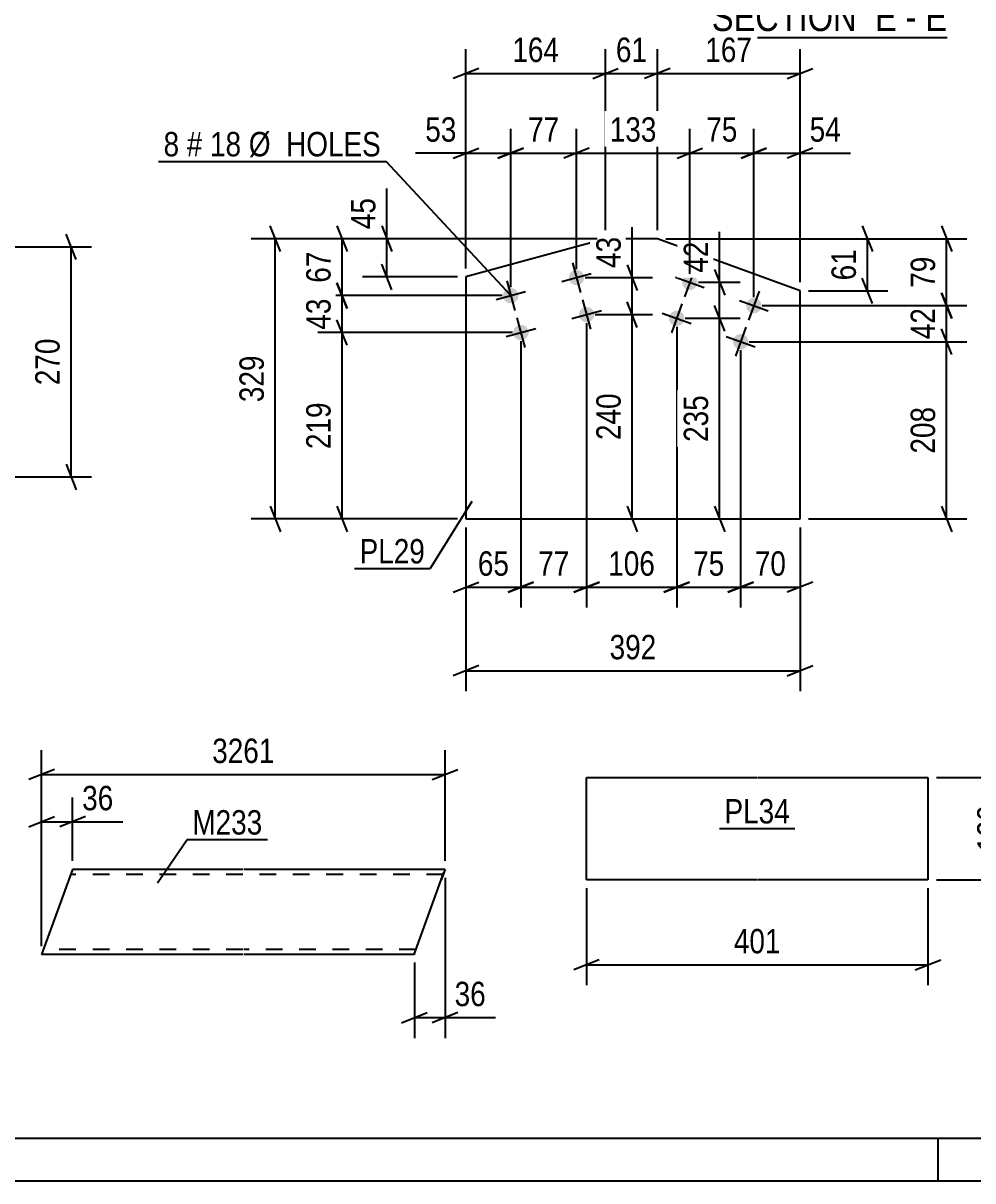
# Model space of a CAD drawing. Header units: millimetres. Extents: x 0 to 841, y 0 to 594.
# Drawn here: x 103.5 to 215.1, y 0 to 135.9 of the extents above; entities that cross this region are included whole.
import ezdxf

# ---------------------------------------------------------------- set-up
doc = ezdxf.new("R2010")
doc.units = ezdxf.units.MM
doc.linetypes.add('DXK_LINE_DOT2', pattern=[3.9198, 1.9599, -1.9599])
doc.styles.add('Arial Narrow', font='ARIALN.TTF', dxfattribs={"height": 0.2})

# ---------------------------------------------------------------- blocks, each defined once
blk = doc.blocks.new('Unknown-247305199-1135')
at = {"color": 5, "linetype": 'Continuous'}
for p, q in [((5, 5), (836, 5)), ((211, 0), (211, 5)), ((0, 0), (841, 0))]:
    blk.add_line(p, q, dxfattribs=at)
blk = doc.blocks.new('Unknown-247305199-19 - 1374')
at = {"color": 6, "linetype": 'Continuous'}
blk.add_line((184.42, 134.25), (212.07, 134.25), dxfattribs=at)
at = {"color": 0, "linetype": 'Continuous'}
for points in [[(202.53, 135), (202.53, 138.5), (184.42, 138.5), (184.42, 135)], [(206.13, 135), (206.13, 138.5), (203.58, 138.5), (203.58, 135)], [(208.46, 135), (208.46, 138.5), (207.18, 138.5), (207.18, 135)], [(212.07, 135), (212.07, 138.5), (209.51, 138.5), (209.51, 135)]]:
    blk.add_wipeout(points, dxfattribs=at)
at = {"color": 7, "linetype": 'Continuous', "style": 'Arial Narrow'}
for s, p in [('SECTION ', (184.42, 135)), ('E', (203.58, 135)), ('E', (209.51, 135)), ('-', (207.18, 135))]:
    blk.add_text(s, height=3.34, dxfattribs=at).set_placement(p)
blk = doc.blocks.new('Part-247305199-55889 - 55888')
at = {"color": 2, "linetype": 'Continuous'}
for p, q in [((169.7, 35.36), (169.7, 47.36)), ((169.7, 47.36), (189.7, 47.36)), ((189.8, 47.36), (209.8, 47.36)), ((209.8, 47.36), (209.8, 35.36)), ((189.7, 35.36), (169.7, 35.36)), ((209.8, 35.36), (189.8, 35.36))]:
    blk.add_line(p, q, dxfattribs=at)
blk = doc.blocks.new('Part-247305199-58974 - 58973')
at = {"color": 2, "linetype": 'Continuous'}
for p, q in [((109.35, 36.56), (105.71, 26.56)), ((129.35, 36.56), (109.35, 36.56)), ((153.09, 36.56), (129.45, 36.56)), ((149.45, 26.56), (152.65, 35.36)), ((153.06, 36.46), (152.65, 35.36)), ((153.09, 36.56), (153.06, 36.46)), ((129.35, 26.56), (105.71, 26.56)), ((149.45, 26.56), (129.45, 26.56))]:
    blk.add_line(p, q, dxfattribs=at)
at = {"color": 7, "linetype": 'DXK_LINE_DOT2'}
for p, q in [((129.35, 35.96), (109.13, 35.96)), ((152.87, 35.96), (129.45, 35.96)), ((152.65, 35.36), (152.96, 36.2)), ((129.35, 27.16), (105.93, 27.16)), ((149.67, 27.16), (129.45, 27.16)), ((149.49, 26.65), (149.45, 26.56))]:
    blk.add_line(p, q, dxfattribs=at)
blk = doc.blocks.new('Part-247305199-56091 - 56090')
at = {"color": 2, "linetype": 'Continuous'}
for p, q in [((171.94, 110.62), (155.55, 106.13)), ((178.03, 110.62), (171.94, 110.62)), ((194.78, 104.5), (178.03, 110.62)), ((155.55, 106.13), (155.55, 77.72)), ((194.78, 77.72), (194.78, 104.5)), ((155.55, 77.72), (194.78, 77.72))]:
    blk.add_line(p, q, dxfattribs=at)
blk = doc.blocks.new('Bolt-247305199-56092 - 56090')
at = {"linetype": 'Continuous'}
for points in [[(169.4, 106.29, -1), (167.66, 105.81, -1)], [(161.68, 104.18, -1), (159.94, 103.7, -1)], [(170.58, 101.95, -1), (168.85, 101.47, -1)], [(162.87, 99.84, -1), (161.13, 99.36, -1)]]:
    blk.add_hatch(color=1, dxfattribs=at).paths.add_polyline_path(points)
at = {"color": 1, "linetype": 'Continuous'}
for p, q in [((168.05, 107.79), (169, 104.32)), ((166.79, 105.58), (170.26, 106.53)), ((160.34, 105.68), (161.29, 102.2)), ((159.08, 103.47), (162.55, 104.42)), ((169.24, 103.45), (170.19, 99.98)), ((167.98, 101.24), (171.45, 102.19)), ((161.52, 101.34), (162.47, 97.86)), ((160.26, 99.12), (163.74, 100.08))]:
    blk.add_line(p, q, dxfattribs=at)
blk = doc.blocks.new('Bolt-247305199-56093 - 56090')
at = {"linetype": 'Continuous'}
for points in [[(182.68, 105.19, -1), (180.99, 105.81, -1)], [(190.2, 102.45, -1), (188.51, 103.07, -1)], [(181.14, 100.97, -1), (179.45, 101.58, -1)], [(188.66, 98.22, -1), (186.97, 98.84, -1)]]:
    blk.add_hatch(color=1, dxfattribs=at).paths.add_polyline_path(points)
at = {"color": 1, "linetype": 'Continuous'}
for p, q in [((180.15, 106.12), (183.53, 104.88)), ((182.46, 107.19), (181.22, 103.81)), ((187.66, 103.38), (191.05, 102.14)), ((189.97, 104.45), (188.74, 101.07)), ((180.91, 102.96), (179.68, 99.58)), ((178.61, 101.89), (181.99, 100.66)), ((188.43, 100.22), (187.2, 96.84)), ((186.12, 99.15), (189.5, 97.91))]:
    blk.add_line(p, q, dxfattribs=at)
blk = doc.blocks.new('StraightDimension-247305199-56210 - 55888')
at = {"color": 7, "linetype": 'Continuous'}
for p, q in [((169.7, 34.36), (169.7, 22.96)), ((209.8, 34.36), (209.8, 22.96)), ((171.2, 25.96), (168.2, 24.76)), ((208.3, 24.76), (211.3, 25.96)), ((169.7, 25.36), (209.8, 25.36))]:
    blk.add_line(p, q, dxfattribs=at)
at = {"color": 0}
blk.add_wipeout([(193.09, 26.11), (193.09, 30.31), (186.41, 30.31), (186.41, 26.11)], dxfattribs=at)
at = {"color": 3, "style": 'Arial Narrow'}
blk.add_text('401', height=2.863, dxfattribs=at).set_placement((187.01, 26.71))
blk = doc.blocks.new('StraightDimension-247305199-56206 - 55888')
at = {"color": 7, "linetype": 'Continuous'}
for p, q in [((219.2, 48.86), (220.4, 45.86)), ((210.8, 47.36), (222.2, 47.36)), ((219.8, 35.36), (219.8, 47.36)), ((220.4, 33.86), (219.2, 36.86)), ((210.8, 35.36), (222.2, 35.36))]:
    blk.add_line(p, q, dxfattribs=at)
at = {"color": 0}
blk.add_wipeout([(219.05, 44.71), (214.85, 44.71), (214.85, 38.02), (219.05, 38.02)], dxfattribs=at)
at = {"color": 3, "style": 'Arial Narrow'}
blk.add_text('120', height=2.863, rotation=90.0002, dxfattribs=at).set_placement((218.45, 38.62))
blk = doc.blocks.new('StraightDimension-247305199-59277 - 58973')
at = {"color": 7, "linetype": 'Continuous'}
for p, q in [((153.09, 35.56), (153.09, 16.76)), ((149.49, 25.65), (149.49, 16.76)), ((147.99, 18.56), (150.99, 19.76)), ((149.49, 19.16), (153.09, 19.16)), ((154.59, 19.76), (151.59, 18.56)), ((153.09, 19.16), (159, 19.16)), ((153.09, 19.16), (159, 19.16))]:
    blk.add_line(p, q, dxfattribs=at)
at = {"color": 0}
blk.add_wipeout([(158.47, 19.91), (158.47, 24.11), (153.62, 24.11), (153.62, 19.91)], dxfattribs=at)
at = {"color": 3, "style": 'Arial Narrow'}
blk.add_text('36', height=2.863, dxfattribs=at).set_placement((154.22, 20.51))
blk = doc.blocks.new('StraightDimension-247305199-59248 - 58973')
at = {"color": 7, "linetype": 'Continuous'}
for p, q in [((105.71, 27.56), (105.71, 45.01)), ((109.35, 37.56), (109.35, 45.01)), ((104.21, 41.56), (107.21, 42.76)), ((105.71, 42.16), (109.35, 42.16)), ((110.85, 42.76), (107.85, 41.56)), ((109.35, 42.16), (115.26, 42.16)), ((109.35, 42.16), (115.26, 42.16))]:
    blk.add_line(p, q, dxfattribs=at)
at = {"color": 0}
blk.add_wipeout([(114.73, 42.91), (114.73, 47.11), (109.88, 47.11), (109.88, 42.91)], dxfattribs=at)
at = {"color": 3, "style": 'Arial Narrow'}
blk.add_text('36', height=2.863, dxfattribs=at).set_placement((110.48, 43.51))
blk = doc.blocks.new('StraightDimension-247305199-59266 - 58973')
at = {"color": 7, "linetype": 'Continuous'}
for p, q in [((105.71, 27.56), (105.71, 50.56)), ((153.09, 37.56), (153.09, 50.56)), ((107.21, 48.31), (104.21, 47.11)), ((105.71, 47.71), (153.09, 47.71)), ((151.59, 47.11), (154.59, 48.31))]:
    blk.add_line(p, q, dxfattribs=at)
at = {"color": 0}
blk.add_wipeout([(133.66, 48.46), (133.66, 52.66), (125.15, 52.66), (125.15, 48.46)], dxfattribs=at)
at = {"color": 3, "style": 'Arial Narrow'}
blk.add_text('3261', height=2.863, dxfattribs=at).set_placement((125.75, 49.06))
blk = doc.blocks.new('StraightDimension-247305199-58329 - 56090')
at = {"color": 7, "linetype": 'Continuous'}
for p, q in [((189.35, 103.76), (189.35, 123.51)), ((194.78, 105.5), (194.78, 123.51)), ((187.85, 120.06), (190.85, 121.26)), ((196.28, 121.26), (193.28, 120.06)), ((189.35, 120.66), (194.78, 120.66)), ((194.78, 120.66), (200.69, 120.66)), ((194.78, 120.66), (200.69, 120.66))]:
    blk.add_line(p, q, dxfattribs=at)
at = {"color": 0}
blk.add_wipeout([(200.16, 121.41), (200.16, 125.61), (195.31, 125.61), (195.31, 121.41)], dxfattribs=at)
at = {"color": 3, "style": 'Arial Narrow'}
blk.add_text('54', height=2.863, dxfattribs=at).set_placement((195.91, 122.01))
blk = doc.blocks.new('StraightDimension-247305199-58292 - 56090')
at = {"color": 7, "linetype": 'Continuous'}
for p, q in [((187.81, 97.53), (187.81, 67.3)), ((194.78, 76.72), (194.78, 67.3)), ((186.31, 69.1), (189.31, 70.3)), ((187.81, 69.7), (194.78, 69.7)), ((196.28, 70.3), (193.28, 69.1))]:
    blk.add_line(p, q, dxfattribs=at)
at = {"color": 0}
blk.add_wipeout([(193.73, 70.45), (193.73, 74.65), (188.87, 74.65), (188.87, 70.45)], dxfattribs=at)
at = {"color": 3, "style": 'Arial Narrow'}
blk.add_text('70', height=2.863, dxfattribs=at).set_placement((189.47, 71.05))
blk = doc.blocks.new('StraightDimension-247305199-56376 - 56090')
at = {"color": 7, "linetype": 'Continuous'}
for p, q in [((155.55, 107.13), (155.55, 132.87)), ((171.94, 111.62), (171.94, 132.87)), ((157.05, 130.62), (154.05, 129.42)), ((170.44, 129.42), (173.44, 130.62)), ((155.55, 130.02), (171.94, 130.02))]:
    blk.add_line(p, q, dxfattribs=at)
at = {"color": 0}
blk.add_wipeout([(167.09, 130.77), (167.09, 134.97), (160.4, 134.97), (160.4, 130.77)], dxfattribs=at)
at = {"color": 3, "style": 'Arial Narrow'}
blk.add_text('164', height=2.863, dxfattribs=at).set_placement((161, 131.37))
blk = doc.blocks.new('StraightDimension-247305199-58263 - 56090')
at = {"color": 7, "linetype": 'Continuous'}
for p, q in [((211.39, 104.26), (212.59, 101.26)), ((190.35, 102.76), (214.39, 102.76)), ((211.99, 98.53), (211.99, 102.76)), ((212.59, 97.03), (211.39, 100.03)), ((188.81, 98.53), (214.39, 98.53))]:
    blk.add_line(p, q, dxfattribs=at)
at = {"color": 0}
blk.add_wipeout([(211.24, 103.07), (207.04, 103.07), (207.04, 98.22), (211.24, 98.22)], dxfattribs=at)
at = {"color": 3, "style": 'Arial Narrow'}
blk.add_text('42', height=2.863, rotation=90.0002, dxfattribs=at).set_placement((210.64, 98.82))
blk = doc.blocks.new('StraightDimension-247305199-56374 - 56090')
at = {"color": 7, "linetype": 'Continuous'}
for p, q in [((178.03, 111.62), (178.03, 132.87)), ((194.78, 105.5), (194.78, 132.87)), ((179.53, 130.62), (176.53, 129.42)), ((193.28, 129.42), (196.28, 130.62)), ((178.03, 130.02), (194.78, 130.02))]:
    blk.add_line(p, q, dxfattribs=at)
at = {"color": 0}
blk.add_wipeout([(189.75, 130.77), (189.75, 134.97), (183.06, 134.97), (183.06, 130.77)], dxfattribs=at)
at = {"color": 3, "style": 'Arial Narrow'}
blk.add_text('167', height=2.863, dxfattribs=at).set_placement((183.66, 131.37))
blk = doc.blocks.new('StraightDimension-247305199-58262 - 56090')
at = {"color": 7, "linetype": 'Continuous'}
for p, q in [((211.39, 112.12), (212.59, 109.12)), ((179.03, 110.62), (214.39, 110.62)), ((211.99, 102.76), (211.99, 110.62)), ((212.59, 101.26), (211.39, 104.26)), ((190.35, 102.76), (214.39, 102.76))]:
    blk.add_line(p, q, dxfattribs=at)
at = {"color": 0}
blk.add_wipeout([(211.24, 109.12), (207.04, 109.12), (207.04, 104.26), (211.24, 104.26)], dxfattribs=at)
at = {"color": 3, "style": 'Arial Narrow'}
blk.add_text('79', height=2.863, rotation=90.0002, dxfattribs=at).set_placement((210.64, 104.86))
blk = doc.blocks.new('StraightDimension-247305199-56375 - 56090')
at = {"color": 7, "linetype": 'Continuous'}
for p, q in [((171.94, 111.62), (171.94, 132.87)), ((178.03, 111.62), (178.03, 132.87)), ((170.44, 129.42), (173.44, 130.62)), ((179.53, 130.62), (176.53, 129.42)), ((171.94, 130.02), (178.03, 130.02))]:
    blk.add_line(p, q, dxfattribs=at)
at = {"color": 0}
blk.add_wipeout([(177.42, 130.77), (177.42, 134.97), (172.56, 134.97), (172.56, 130.77)], dxfattribs=at)
at = {"color": 3, "style": 'Arial Narrow'}
blk.add_text('61', height=2.863, dxfattribs=at).set_placement((173.16, 131.37))
blk = doc.blocks.new('StraightDimension-247305199-58406 - 56090')
at = {"color": 7, "linetype": 'Continuous'}
for p, q in [((185.34, 105.5), (185.34, 111.41)), ((185.34, 105.5), (185.34, 111.41)), ((184.74, 107), (185.94, 104)), ((182.84, 105.5), (187.74, 105.5)), ((185.34, 101.27), (185.34, 105.5)), ((185.94, 99.77), (184.74, 102.77)), ((181.3, 101.27), (187.74, 101.27))]:
    blk.add_line(p, q, dxfattribs=at)
at = {"color": 0}
blk.add_wipeout([(184.59, 110.88), (180.39, 110.88), (180.39, 106.03), (184.59, 106.03)], dxfattribs=at)
at = {"color": 3, "style": 'Arial Narrow'}
blk.add_text('42', height=2.863, rotation=90.0002, dxfattribs=at).set_placement((183.99, 106.63))
blk = doc.blocks.new('StraightDimension-247305199-56382 - 56090')
at = {"color": 7, "linetype": 'Continuous'}
for p, q in [((155.55, 76.72), (155.55, 57.49)), ((194.78, 76.72), (194.78, 57.49)), ((157.05, 60.49), (154.05, 59.29)), ((155.55, 59.89), (194.78, 59.89)), ((193.28, 59.29), (196.28, 60.49))]:
    blk.add_line(p, q, dxfattribs=at)
at = {"color": 0}
blk.add_wipeout([(178.51, 60.64), (178.51, 64.84), (171.82, 64.84), (171.82, 60.64)], dxfattribs=at)
at = {"color": 3, "style": 'Arial Narrow'}
blk.add_text('392', height=2.863, dxfattribs=at).set_placement((172.42, 61.24))
blk = doc.blocks.new('StraightDimension-247305199-56386 - 56090')
at = {"color": 7, "linetype": 'Continuous'}
for p, q in [((202.09, 112.12), (203.29, 109.12)), ((179.03, 110.62), (205.09, 110.62)), ((202.69, 104.5), (202.69, 110.62)), ((203.29, 103), (202.09, 106)), ((195.78, 104.5), (205.09, 104.5))]:
    blk.add_line(p, q, dxfattribs=at)
at = {"color": 0}
blk.add_wipeout([(201.94, 109.99), (197.74, 109.99), (197.74, 105.13), (201.94, 105.13)], dxfattribs=at)
at = {"color": 3, "style": 'Arial Narrow'}
blk.add_text('61', height=2.863, rotation=90.0002, dxfattribs=at).set_placement((201.34, 105.73))
blk = doc.blocks.new('StraightDimension-247305199-56390 - 56090')
at = {"color": 7, "linetype": 'Continuous'}
for p, q in [((146.26, 110.62), (146.26, 116.52)), ((146.26, 110.62), (146.26, 116.52)), ((145.66, 112.12), (146.86, 109.12)), ((170.94, 110.62), (143.41, 110.62)), ((146.26, 106.13), (146.26, 110.62)), ((146.86, 104.63), (145.66, 107.63)), ((154.55, 106.13), (143.41, 106.13))]:
    blk.add_line(p, q, dxfattribs=at)
at = {"color": 0}
blk.add_wipeout([(145.51, 116), (141.31, 116), (141.31, 111.14), (145.51, 111.14)], dxfattribs=at)
at = {"color": 3, "style": 'Arial Narrow'}
blk.add_text('45', height=2.863, rotation=90.0002, dxfattribs=at).set_placement((144.91, 111.74))
blk = doc.blocks.new('StraightDimension-247305199-58382 - 56090')
at = {"color": 7, "linetype": 'Continuous'}
for p, q in [((175.07, 106.05), (175.07, 111.96)), ((175.07, 106.05), (175.07, 111.96)), ((174.47, 107.55), (175.67, 104.55)), ((169.53, 106.05), (177.47, 106.05)), ((175.07, 101.71), (175.07, 106.05)), ((175.67, 100.21), (174.47, 103.21)), ((170.72, 101.71), (177.47, 101.71))]:
    blk.add_line(p, q, dxfattribs=at)
at = {"color": 0}
blk.add_wipeout([(174.32, 111.43), (170.12, 111.43), (170.12, 106.58), (174.32, 106.58)], dxfattribs=at)
at = {"color": 3, "style": 'Arial Narrow'}
blk.add_text('43', height=2.863, rotation=90.0002, dxfattribs=at).set_placement((173.72, 107.18))
blk = doc.blocks.new('StraightDimension-247305199-58295 - 56090')
at = {"color": 7, "linetype": 'Continuous'}
for p, q in [((169.72, 100.71), (169.72, 67.3)), ((162, 98.6), (162, 67.3)), ((160.5, 69.1), (163.5, 70.3)), ((162, 69.7), (169.72, 69.7)), ((171.22, 70.3), (168.22, 69.1))]:
    blk.add_line(p, q, dxfattribs=at)
at = {"color": 0}
blk.add_wipeout([(168.29, 70.45), (168.29, 74.65), (163.43, 74.65), (163.43, 70.45)], dxfattribs=at)
at = {"color": 3, "style": 'Arial Narrow'}
blk.add_text('77', height=2.863, dxfattribs=at).set_placement((164.03, 71.05))
blk = doc.blocks.new('StraightDimension-247305199-56470 - 56090')
at = {"color": 7, "linetype": 'Continuous'}
for p, q in [((133.76, 109.12), (132.56, 112.12)), ((170.94, 110.62), (130.31, 110.62)), ((133.16, 77.72), (133.16, 110.62)), ((132.56, 79.22), (133.76, 76.22)), ((154.55, 77.72), (130.31, 77.72))]:
    blk.add_line(p, q, dxfattribs=at)
at = {"color": 0}
blk.add_wipeout([(132.41, 97.51), (128.21, 97.51), (128.21, 90.83), (132.41, 90.83)], dxfattribs=at)
at = {"color": 3, "style": 'Arial Narrow'}
blk.add_text('329', height=2.863, rotation=90.0002, dxfattribs=at).set_placement((131.81, 91.43))
blk = doc.blocks.new('StraightDimension-247305199-58239 - 56090')
at = {"color": 7, "linetype": 'Continuous'}
for p, q in [((140.4, 112.12), (141.6, 109.12)), ((170.94, 110.62), (138.15, 110.62)), ((141, 103.94), (141, 110.62)), ((141.6, 102.44), (140.4, 105.44)), ((159.81, 103.94), (138.15, 103.94))]:
    blk.add_line(p, q, dxfattribs=at)
at = {"color": 0}
blk.add_wipeout([(140.25, 109.71), (136.05, 109.71), (136.05, 104.85), (140.25, 104.85)], dxfattribs=at)
at = {"color": 3, "style": 'Arial Narrow'}
blk.add_text('67', height=2.863, rotation=90.0002, dxfattribs=at).set_placement((139.65, 105.45))
blk = doc.blocks.new('StraightDimension-247305199-58240 - 56090')
at = {"color": 7, "linetype": 'Continuous'}
for p, q in [((140.4, 105.44), (141.6, 102.44)), ((159.81, 103.94), (138.15, 103.94)), ((141, 99.6), (141, 103.94)), ((141.6, 98.1), (140.4, 101.1)), ((161, 99.6), (138.15, 99.6))]:
    blk.add_line(p, q, dxfattribs=at)
at = {"color": 0}
blk.add_wipeout([(140.25, 104.2), (136.05, 104.2), (136.05, 99.34), (140.25, 99.34)], dxfattribs=at)
at = {"color": 3, "style": 'Arial Narrow'}
blk.add_text('43', height=2.863, rotation=90.0002, dxfattribs=at).set_placement((139.65, 99.94))
blk = doc.blocks.new('StraightDimension-247305199-58241 - 56090')
at = {"color": 7, "linetype": 'Continuous'}
for p, q in [((141.6, 98.1), (140.4, 101.1)), ((161, 99.6), (138.15, 99.6)), ((141, 77.72), (141, 99.6)), ((140.4, 79.22), (141.6, 76.22)), ((154.55, 77.72), (138.15, 77.72))]:
    blk.add_line(p, q, dxfattribs=at)
at = {"color": 0}
blk.add_wipeout([(140.25, 92), (136.05, 92), (136.05, 85.32), (140.25, 85.32)], dxfattribs=at)
at = {"color": 3, "style": 'Arial Narrow'}
blk.add_text('219', height=2.863, rotation=90.0002, dxfattribs=at).set_placement((139.65, 85.92))
blk = doc.blocks.new('StraightDimension-247305199-58264 - 56090')
at = {"color": 7, "linetype": 'Continuous'}
for p, q in [((212.59, 97.03), (211.39, 100.03)), ((188.81, 98.53), (214.39, 98.53)), ((211.99, 77.72), (211.99, 98.53)), ((211.39, 79.22), (212.59, 76.22)), ((195.78, 77.72), (214.39, 77.72))]:
    blk.add_line(p, q, dxfattribs=at)
at = {"color": 0}
blk.add_wipeout([(211.24, 91.47), (207.04, 91.47), (207.04, 84.79), (211.24, 84.79)], dxfattribs=at)
at = {"color": 3, "style": 'Arial Narrow'}
blk.add_text('208', height=2.863, rotation=90.0002, dxfattribs=at).set_placement((210.64, 85.39))
blk = doc.blocks.new('StraightDimension-247305199-58293 - 56090')
at = {"color": 7, "linetype": 'Continuous'}
for p, q in [((180.3, 100.27), (180.3, 67.3)), ((187.81, 97.53), (187.81, 67.3)), ((178.8, 69.1), (181.8, 70.3)), ((180.3, 69.7), (187.81, 69.7)), ((189.31, 70.3), (186.31, 69.1))]:
    blk.add_line(p, q, dxfattribs=at)
at = {"color": 0}
blk.add_wipeout([(186.48, 70.45), (186.48, 74.65), (181.63, 74.65), (181.63, 70.45)], dxfattribs=at)
at = {"color": 3, "style": 'Arial Narrow'}
blk.add_text('75', height=2.863, dxfattribs=at).set_placement((182.23, 71.05))
blk = doc.blocks.new('StraightDimension-247305199-58294 - 56090')
at = {"color": 7, "linetype": 'Continuous'}
for p, q in [((169.72, 100.71), (169.72, 67.3)), ((180.3, 100.27), (180.3, 67.3)), ((168.22, 69.1), (171.22, 70.3)), ((169.72, 69.7), (180.3, 69.7)), ((181.8, 70.3), (178.8, 69.1))]:
    blk.add_line(p, q, dxfattribs=at)
at = {"color": 0}
blk.add_wipeout([(178.35, 70.45), (178.35, 74.65), (171.66, 74.65), (171.66, 70.45)], dxfattribs=at)
at = {"color": 3, "style": 'Arial Narrow'}
blk.add_text('106', height=2.863, dxfattribs=at).set_placement((172.26, 71.05))
blk = doc.blocks.new('StraightDimension-247305199-58296 - 56090')
at = {"color": 7, "linetype": 'Continuous'}
for p, q in [((162, 98.6), (162, 67.3)), ((155.55, 76.72), (155.55, 67.3)), ((154.05, 69.1), (157.05, 70.3)), ((155.55, 69.7), (162, 69.7)), ((163.5, 70.3), (160.5, 69.1))]:
    blk.add_line(p, q, dxfattribs=at)
at = {"color": 0}
blk.add_wipeout([(161.2, 70.45), (161.2, 74.65), (156.35, 74.65), (156.35, 70.45)], dxfattribs=at)
at = {"color": 3, "style": 'Arial Narrow'}
blk.add_text('65', height=2.863, dxfattribs=at).set_placement((156.95, 71.05))
blk = doc.blocks.new('StraightDimension-247305199-58330 - 56090')
at = {"color": 7, "linetype": 'Continuous'}
for p, q in [((181.84, 106.5), (181.84, 123.51)), ((189.35, 103.76), (189.35, 123.51)), ((180.34, 120.06), (183.34, 121.26)), ((190.85, 121.26), (187.85, 120.06)), ((181.84, 120.66), (189.35, 120.66))]:
    blk.add_line(p, q, dxfattribs=at)
at = {"color": 0}
blk.add_wipeout([(188.03, 121.41), (188.03, 125.61), (183.17, 125.61), (183.17, 121.41)], dxfattribs=at)
at = {"color": 3, "style": 'Arial Narrow'}
blk.add_text('75', height=2.863, dxfattribs=at).set_placement((183.77, 122.01))
blk = doc.blocks.new('StraightDimension-247305199-58331 - 56090')
at = {"color": 7, "linetype": 'Continuous'}
for p, q in [((168.53, 107.05), (168.53, 123.51)), ((181.84, 106.5), (181.84, 123.51)), ((170.03, 121.26), (167.03, 120.06)), ((180.34, 120.06), (183.34, 121.26)), ((168.53, 120.66), (181.84, 120.66))]:
    blk.add_line(p, q, dxfattribs=at)
at = {"color": 0}
blk.add_wipeout([(178.53, 121.41), (178.53, 125.61), (171.84, 125.61), (171.84, 121.41)], dxfattribs=at)
at = {"color": 3, "style": 'Arial Narrow'}
blk.add_text('133', height=2.863, dxfattribs=at).set_placement((172.44, 122.01))
blk = doc.blocks.new('StraightDimension-247305199-58332 - 56090')
at = {"color": 7, "linetype": 'Continuous'}
for p, q in [((160.81, 104.94), (160.81, 123.51)), ((168.53, 107.05), (168.53, 123.51)), ((159.31, 120.06), (162.31, 121.26)), ((170.03, 121.26), (167.03, 120.06)), ((160.81, 120.66), (168.53, 120.66))]:
    blk.add_line(p, q, dxfattribs=at)
at = {"color": 0}
blk.add_wipeout([(167.1, 121.41), (167.1, 125.61), (162.24, 125.61), (162.24, 121.41)], dxfattribs=at)
at = {"color": 3, "style": 'Arial Narrow'}
blk.add_text('77', height=2.863, dxfattribs=at).set_placement((162.84, 122.01))
blk = doc.blocks.new('StraightDimension-247305199-58333 - 56090')
at = {"color": 7, "linetype": 'Continuous'}
for p, q in [((155.55, 107.13), (155.55, 123.51)), ((160.81, 104.94), (160.81, 123.51)), ((154.05, 120.06), (157.05, 121.26)), ((162.31, 121.26), (159.31, 120.06)), ((155.55, 120.66), (149.64, 120.66)), ((155.55, 120.66), (149.64, 120.66)), ((155.55, 120.66), (160.81, 120.66))]:
    blk.add_line(p, q, dxfattribs=at)
at = {"color": 0}
blk.add_wipeout([(155.02, 121.41), (155.02, 125.61), (150.17, 125.61), (150.17, 121.41)], dxfattribs=at)
at = {"color": 3, "style": 'Arial Narrow'}
blk.add_text('53', height=2.863, dxfattribs=at).set_placement((150.77, 122.01))
blk = doc.blocks.new('StraightDimension-247305199-58383 - 56090')
at = {"color": 7, "linetype": 'Continuous'}
for p, q in [((175.67, 100.21), (174.47, 103.21)), ((170.72, 101.71), (177.47, 101.71)), ((175.07, 77.72), (175.07, 101.71)), ((174.47, 79.22), (175.67, 76.22)), ((170.72, 77.72), (177.47, 77.72))]:
    blk.add_line(p, q, dxfattribs=at)
at = {"color": 0}
blk.add_wipeout([(174.32, 93.06), (170.12, 93.06), (170.12, 86.38), (174.32, 86.38)], dxfattribs=at)
at = {"color": 3, "style": 'Arial Narrow'}
blk.add_text('240', height=2.863, rotation=90.0002, dxfattribs=at).set_placement((173.72, 86.98))
blk = doc.blocks.new('StraightDimension-247305199-58407 - 56090')
at = {"color": 7, "linetype": 'Continuous'}
for p, q in [((185.94, 99.77), (184.74, 102.77)), ((181.3, 101.27), (187.74, 101.27)), ((185.34, 77.72), (185.34, 101.27)), ((184.74, 79.22), (185.94, 76.22)), ((181.3, 77.72), (187.74, 77.72))]:
    blk.add_line(p, q, dxfattribs=at)
at = {"color": 0}
blk.add_wipeout([(184.59, 92.84), (180.39, 92.84), (180.39, 86.16), (184.59, 86.16)], dxfattribs=at)
at = {"color": 3, "style": 'Arial Narrow'}
blk.add_text('235', height=2.863, rotation=90.0002, dxfattribs=at).set_placement((183.99, 86.76))
blk = doc.blocks.new('StraightDimension-247305199-56570 - 56098')
at = {"color": 7, "linetype": 'Continuous'}
for p, q in [((109.78, 108.16), (108.58, 111.16)), ((68.69, 109.66), (111.58, 109.66)), ((109.18, 82.65), (109.18, 109.66)), ((108.58, 84.15), (109.78, 81.15)), ((84.72, 82.65), (111.58, 82.65))]:
    blk.add_line(p, q, dxfattribs=at)
at = {"color": 0}
blk.add_wipeout([(108.43, 99.5), (104.23, 99.5), (104.23, 92.82), (108.43, 92.82)], dxfattribs=at)
at = {"color": 3, "style": 'Arial Narrow'}
blk.add_text('270', height=2.863, rotation=90.0002, dxfattribs=at).set_placement((107.83, 93.42))
blk = doc.blocks.new('Mark-247305199-56707 - 55888')
at = {"color": 0}
blk.add_wipeout([(193.59, 41.96), (193.59, 44.96), (185.91, 44.96), (185.91, 41.96)], dxfattribs=at)
blk.add_wipeout([(193.59, 41.96), (193.59, 44.96), (185.91, 44.96), (185.91, 41.96)], dxfattribs=at)
at = {"color": 30, "linetype": 'Continuous'}
blk.add_line((185.31, 41.36), (194.19, 41.36), dxfattribs=at)
at = {"color": 3, "style": 'Arial Narrow'}
blk.add_text('PL34', height=2.863, dxfattribs=at).set_placement((185.91, 41.96))
blk = doc.blocks.new('Mark-247305199-59284 - 58973')
at = {"color": 0}
blk.add_wipeout([(131.64, 40.66), (131.64, 43.66), (123.42, 43.66), (123.42, 40.66)], dxfattribs=at)
blk.add_wipeout([(131.64, 40.66), (131.64, 43.66), (123.42, 43.66), (123.42, 40.66)], dxfattribs=at)
at = {"color": 30, "linetype": 'Continuous'}
for p, q in [((119.32, 35.01), (122.82, 40.06)), ((122.82, 40.06), (132.24, 40.06))]:
    blk.add_line(p, q, dxfattribs=at)
at = {"color": 3, "style": 'Arial Narrow'}
blk.add_text('M233', height=2.863, dxfattribs=at).set_placement((123.42, 40.66))
blk = doc.blocks.new('MarkSet-247305199-58228 - 56090')
at = {"color": 0}
for points in [[(121.86, 120.29), (121.86, 123.29), (120.04, 123.29), (120.04, 120.29)], [(124.59, 120.29), (124.59, 123.29), (122.76, 123.29), (122.76, 120.29)], [(129.15, 120.29), (129.15, 123.29), (125.49, 123.29), (125.49, 120.29)], [(145.58, 120.29), (145.58, 123.29), (130.05, 123.29), (130.05, 120.29)]]:
    blk.add_wipeout(points, dxfattribs=at)
for points in [[(121.86, 120.29), (121.86, 123.29), (120.04, 123.29), (120.04, 120.29)], [(124.59, 120.29), (124.59, 123.29), (122.76, 123.29), (122.76, 120.29)], [(129.15, 120.29), (129.15, 123.29), (125.49, 123.29), (125.49, 120.29)], [(145.58, 120.29), (145.58, 123.29), (130.05, 123.29), (130.05, 120.29)]]:
    blk.add_wipeout(points, dxfattribs=at)
at = {"color": 7, "linetype": 'Continuous'}
for p in [(119.44, 119.69), (160.81, 103.94)]:
    blk.add_line(p, (146.18, 119.69), dxfattribs=at)
at = {"color": 3, "style": 'Arial Narrow'}
for s, height, p in [('8', 2.86, (120.04, 120.29)), ('#', 2.86, (122.76, 120.29)), ('18', 2.863, (125.49, 120.29)), ('Ø  HOLES', 2.863, (130.05, 120.29))]:
    blk.add_text(s, height=height, dxfattribs=at).set_placement(p)
blk = doc.blocks.new('Mark-247305199-56746 - 56090')
at = {"color": 0}
blk.add_wipeout([(150.73, 72.49), (150.73, 75.49), (143.06, 75.49), (143.06, 72.49)], dxfattribs=at)
blk.add_wipeout([(150.73, 72.49), (150.73, 75.49), (143.06, 75.49), (143.06, 72.49)], dxfattribs=at)
at = {"color": 30, "linetype": 'Continuous'}
for p in [(156.22, 79.76), (142.46, 71.89)]:
    blk.add_line(p, (151.33, 71.89), dxfattribs=at)
at = {"color": 3, "style": 'Arial Narrow'}
blk.add_text('PL29', height=2.863, dxfattribs=at).set_placement((143.06, 72.49))

msp = doc.modelspace()

# ---------------------------------------------------------------- block references
for name in ['Unknown-247305199-1135', 'Part-247305199-56091 - 56090', 'Bolt-247305199-56092 - 56090', 'Bolt-247305199-56093 - 56090', 'Part-247305199-55889 - 55888', 'Part-247305199-58974 - 58973']:
    msp.add_blockref(name, (0, 0))

# ---------------------------------------------------------------- next in the draw order: block references
for name in ['Unknown-247305199-19 - 1374', 'StraightDimension-247305199-56376 - 56090', 'StraightDimension-247305199-58329 - 56090', 'StraightDimension-247305199-56570 - 56098', 'StraightDimension-247305199-58292 - 56090', 'StraightDimension-247305199-59248 - 58973', 'Mark-247305199-56707 - 55888', 'StraightDimension-247305199-59277 - 58973', 'StraightDimension-247305199-56210 - 55888']:
    msp.add_blockref(name, (0, 0))

# ---------------------------------------------------------------- next in the draw order: block references
for name in ['StraightDimension-247305199-56374 - 56090', 'StraightDimension-247305199-58263 - 56090', 'StraightDimension-247305199-56382 - 56090', 'StraightDimension-247305199-59266 - 58973', 'StraightDimension-247305199-56206 - 55888']:
    msp.add_blockref(name, (0, 0))

# ---------------------------------------------------------------- next in the draw order: block references
for name in ['StraightDimension-247305199-58262 - 56090', 'StraightDimension-247305199-58264 - 56090', 'Mark-247305199-59284 - 58973']:
    msp.add_blockref(name, (0, 0))

# ---------------------------------------------------------------- next in the draw order: block references
for name in ['StraightDimension-247305199-56375 - 56090', 'StraightDimension-247305199-58406 - 56090']:
    msp.add_blockref(name, (0, 0))

# ---------------------------------------------------------------- next in the draw order: block references
for name in ['StraightDimension-247305199-56390 - 56090', 'StraightDimension-247305199-56386 - 56090', 'StraightDimension-247305199-58293 - 56090']:
    msp.add_blockref(name, (0, 0))

# ---------------------------------------------------------------- next in the draw order: block references
for name in ['StraightDimension-247305199-58330 - 56090', 'StraightDimension-247305199-58382 - 56090']:
    msp.add_blockref(name, (0, 0))

# ---------------------------------------------------------------- next in the draw order: block references
msp.add_blockref('StraightDimension-247305199-58295 - 56090', (0, 0))

# ---------------------------------------------------------------- next in the draw order: block references
msp.add_blockref('StraightDimension-247305199-56470 - 56090', (0, 0))

# ---------------------------------------------------------------- next in the draw order: block references
for name in ['StraightDimension-247305199-58239 - 56090', 'StraightDimension-247305199-58294 - 56090']:
    msp.add_blockref(name, (0, 0))

# ---------------------------------------------------------------- next in the draw order: block references
for name in ['StraightDimension-247305199-58331 - 56090', 'StraightDimension-247305199-58240 - 56090', 'StraightDimension-247305199-58383 - 56090', 'StraightDimension-247305199-58407 - 56090']:
    msp.add_blockref(name, (0, 0))

# ---------------------------------------------------------------- next in the draw order: block references
for name in ['StraightDimension-247305199-58332 - 56090', 'StraightDimension-247305199-58241 - 56090']:
    msp.add_blockref(name, (0, 0))

# ---------------------------------------------------------------- next in the draw order: block references
for name in ['StraightDimension-247305199-58333 - 56090', 'StraightDimension-247305199-58296 - 56090']:
    msp.add_blockref(name, (0, 0))

# ---------------------------------------------------------------- next in the draw order: block references
for name in ['MarkSet-247305199-58228 - 56090', 'Mark-247305199-56746 - 56090']:
    msp.add_blockref(name, (0, 0))

doc.saveas('drawing.dxf')
